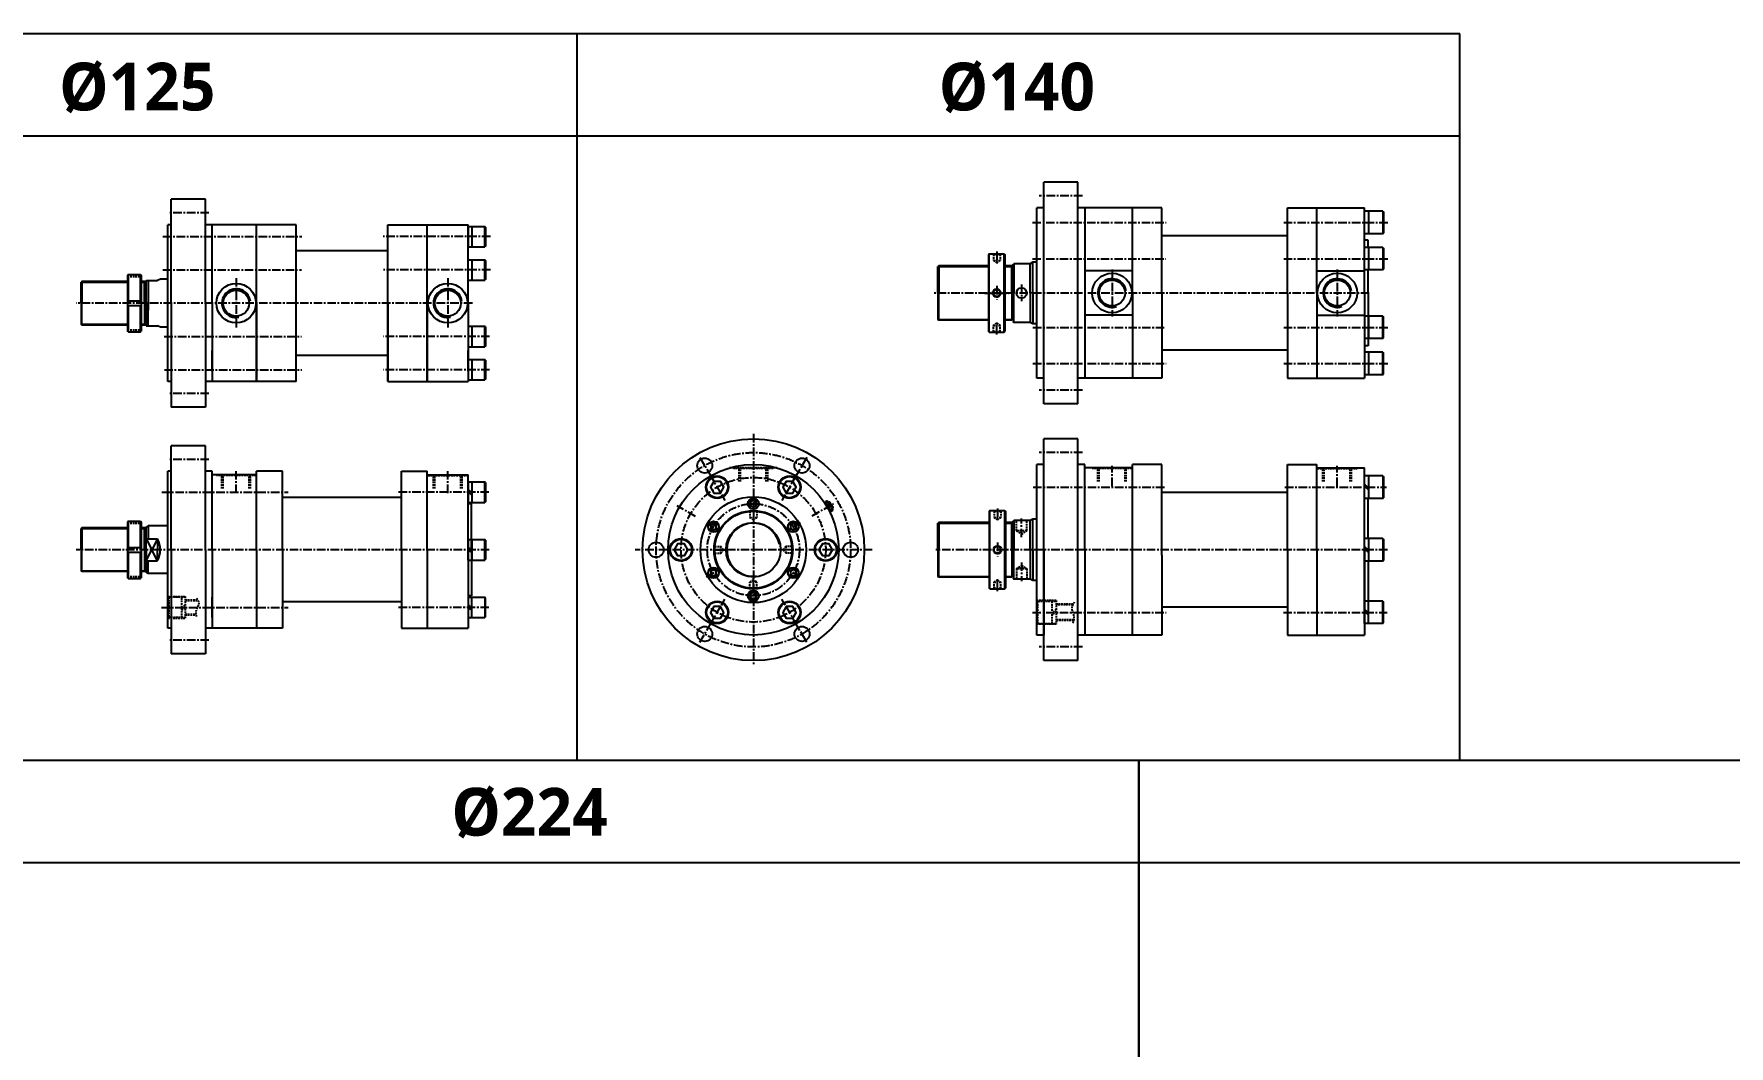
# Model space of a CAD drawing. Extents: x 0 to 8675, y 0 to 2968.
# Drawn here: x 4872 to 7355, y 1484 to 2968 of the extents above; entities that cross this region are included whole.
import ezdxf

# ---------------------------------------------------------------- set-up
doc = ezdxf.new("R2010")
doc.units = 0
doc.header["$LTSCALE"] = 5
doc.header["$MEASUREMENT"] = 0
doc.header["$PDMODE"] = 34
doc.linetypes.add('CENTERX2', pattern=[4, 2.5, -0.5, 0.5, -0.5])
doc.linetypes.add('HIDDENX2', pattern=[0.75, 0.5, -0.25])
doc.layers.get('0').update_dxf_attribs({"linetype": 'CONTINUOUS'})
doc.layers.get('Defpoints').update_dxf_attribs({"linetype": 'CONTINUOUS'})
for name, color, linetype in [('CEN', 1, 'CENTERX2'), ('HID', 2, 'HIDDENX2'), ('ML', 3, 'CONTINUOUS'), ('테두리', 7, 'CONTINUOUS')]:
    doc.layers.add(name, color=color, linetype=linetype)
doc.styles.add('문자', font='romans.shx')

msp = doc.modelspace()

# ---------------------------------------------------------------- linework, layer by layer
for p, q in [((6960.8, 2967.8), (0, 2967.8)), ((6960.8, 1902.7), (6960.8, 2967.8)), ((6960.8, 2817.8), (0, 2817.8)), ((8674.5, 1902.7), (0, 1902.7)), ((6490.6, 931.7), (6490.6, 1902.7)), ((6490.6, 1902.7), (6490.6, 0)), ((8674.5, 1752.7), (0, 1752.7))]:
    msp.add_line(p, q)
at = {"layer": 'CEN'}
for p, q in [((6407.9, 2730.4), (6344.7, 2730.4)), ((5128.4, 2705.5), (5068.8, 2705.5)), ((6334.8, 2691.2), (6530.6, 2691.2)), ((6702.9, 2691.2), (6855.2, 2691.2)), ((5061, 2670.5), (5264.4, 2670.5)), ((5540.7, 2670.5), (5383.5, 2670.5)), ((6282.5, 2648.6), (6282.5, 2629)), ((6334.8, 2638.2), (6530.3, 2638.2)), ((6702.9, 2638.2), (6856.2, 2638.2)), ((5060.8, 2621.7), (5263.7, 2621.7)), ((5168.2, 2609.9), (5168.2, 2536.1)), ((5540.8, 2621.7), (5384.2, 2621.7)), ((5478.2, 2609.9), (5478.2, 2536.1)), ((6451.4, 2622.6), (6451.4, 2553.6)), ((6781.4, 2622.6), (6781.4, 2553.6)), ((6828.2, 2587.9), (6190.8, 2587.9)), ((6264.3, 2587.9), (6299.6, 2587.9)), ((6264.3, 2587.9), (6299.6, 2587.9)), ((6282.5, 2598.4), (6282.5, 2578.1)), ((6318.9, 2600.2), (6318.9, 2575.8)), ((5514.3, 2573), (4933.8, 2573)), ((6282.5, 2527.1), (6282.5, 2546.7)), ((6335.4, 2537.5), (6530.3, 2537.5)), ((6702.9, 2537.5), (6856.9, 2537.5)), ((5062.9, 2524.2), (5263.7, 2524.2)), ((5539.5, 2524.2), (5384.2, 2524.2)), ((6335.4, 2484.5), (6530.6, 2484.5)), ((6702.9, 2484.5), (6857.2, 2484.5)), ((5063, 2475.5), (5264.4, 2475.5)), ((5539.5, 2475.5), (5384.2, 2475.5)), ((5128.4, 2440.5), (5068.8, 2440.5)), ((6407.9, 2445.4), (6344.7, 2445.4)), ((5925.9, 2381.3), (5925.9, 2042.2)), ((5128.4, 2344), (5068.8, 2344)), ((5847.7, 2347), (5861.7, 2322.8)), ((6004.2, 2347), (5990.2, 2322.8)), ((6407.9, 2354), (6344.7, 2354)), ((5168.2, 2294.7), (5168.2, 2326.5)), ((5478.2, 2294.7), (5478.2, 2326.5)), ((5861.7, 2322.7), (5884.2, 2283.8)), ((5990.2, 2322.7), (5967.7, 2283.8)), ((6451.4, 2304.9), (6451.4, 2334.4)), ((6781.4, 2304.9), (6781.4, 2334.4)), ((5059.1, 2295.9), (5244.5, 2295.9)), ((5538.6, 2295.9), (5403.5, 2295.9)), ((6335.7, 2303.3), (6528.4, 2303.3)), ((6704.6, 2303.3), (6853.4, 2303.3)), ((5841.1, 2260.5), (5814.5, 2275.8)), ((5925.9, 2270.7), (5925.9, 2252.7)), ((6012.1, 2261.2), (6043.2, 2279.2)), ((6283.5, 2272.2), (6283.5, 2252.7)), ((5857.3, 2251.1), (5877.7, 2239.3)), ((5994.6, 2251.1), (5974.2, 2239.3)), ((6318.9, 2229.9), (6318.9, 2257.3)), ((5539.1, 2211.5), (4933.8, 2211.5)), ((6099.9, 2211.5), (5752.6, 2211.5)), ((5866.7, 2211.5), (5884.8, 2211.5)), ((5985.2, 2211.5), (5967.1, 2211.5)), ((6854.8, 2211.5), (6193, 2211.5)), ((6283.5, 2222), (6283.5, 2201.7)), ((6318.9, 2193), (6318.9, 2165.6)), ((5857.3, 2171.8), (5877.7, 2183.6)), ((5925.9, 2152.2), (5925.9, 2170.3)), ((5994.6, 2171.8), (5974.2, 2183.6)), ((6283.5, 2150.7), (6283.5, 2170.3)), ((5861.7, 2100.2), (5884.2, 2139.1)), ((5990.2, 2100.2), (5967.7, 2139.1)), ((5059, 2127), (5244.5, 2127)), ((5538.5, 2127), (5403.5, 2127)), ((6334.8, 2119.7), (6530.7, 2119.7)), ((6702.5, 2119.7), (6854.6, 2119.7)), ((5847.7, 2075.9), (5861.7, 2100.2)), ((6004.2, 2075.9), (5990.2, 2100.2)), ((5128.4, 2079), (5068.8, 2079)), ((6407.9, 2069), (6344.7, 2069))]:
    msp.add_line(p, q, dxfattribs=at)
for radius in [142.5, 106, 67.5]:
    msp.add_circle((5925.9, 2211.5), radius, dxfattribs=at)
at = {"layer": 'Defpoints', "color": 0, "linetype": 'ByBlock'}
for p in [(6341.4, 2336.5), (5068.2, 2326.5), (6306.4, 2169.5), (5068.2, 2096.5), (6341.4, 2086.5)]:
    msp.add_point(p, dxfattribs=at)
at = {"layer": 'HID'}
for p, q in [((6277.5, 2644.4), (6276.5, 2645.4)), ((6277.5, 2644.4), (6287.5, 2644.4)), ((6277.5, 2644.4), (6277.5, 2635.4)), ((6277.5, 2635.4), (6282.5, 2632.2)), ((6277.5, 2635.4), (6287.5, 2635.4)), ((6282.5, 2632.2), (6287.5, 2635.4)), ((6287.5, 2644.4), (6288.5, 2645.4)), ((6287.5, 2644.4), (6287.5, 2635.4)), ((5009.1, 2612), (5029.1, 2612)), ((5009.1, 2534), (5029.1, 2534)), ((6277.5, 2540.4), (6282.5, 2543.5)), ((6277.5, 2531.4), (6277.5, 2540.4)), ((6277.5, 2540.4), (6287.5, 2540.4)), ((6282.5, 2543.5), (6287.5, 2540.4)), ((6287.5, 2531.4), (6287.5, 2540.4)), ((6277.5, 2531.4), (6276.5, 2530.4)), ((6277.5, 2531.4), (6287.5, 2531.4)), ((6287.5, 2531.4), (6288.5, 2530.4)), ((5139.2, 2320.5), (5139.2, 2321.5)), ((5197.2, 2320.5), (5139.2, 2320.5)), ((5147.3, 2301.5), (5147.3, 2320.5)), ((5149.2, 2301.5), (5149.2, 2320.5)), ((5187.2, 2301.5), (5187.2, 2320.5)), ((5189.2, 2301.5), (5189.2, 2320.5)), ((5197.2, 2320.5), (5197.2, 2321.5)), ((5449.2, 2320.5), (5449.2, 2321.5)), ((5449.2, 2320.5), (5507.2, 2320.5)), ((5457.3, 2301.5), (5457.3, 2320.5)), ((5459.2, 2301.5), (5459.2, 2320.5)), ((5497.2, 2301.5), (5497.2, 2320.5)), ((5499.2, 2301.5), (5499.2, 2320.5)), ((5507.2, 2320.5), (5507.2, 2321.5)), ((5507.2, 2320.5), (5507.2, 2321.5)), ((5960.9, 2331.5), (5890.9, 2331.5)), ((5896.9, 2330.5), (5896.9, 2331.5)), ((5954.9, 2330.5), (5896.9, 2330.5)), ((5905, 2311.5), (5905, 2330.5)), ((5906.9, 2311.5), (5906.9, 2330.5)), ((5944.9, 2311.5), (5944.9, 2330.5)), ((5946.9, 2311.5), (5946.9, 2330.5)), ((5954.9, 2330.5), (5954.9, 2331.5)), ((6422.4, 2330.5), (6422.4, 2331.5)), ((6480.4, 2330.5), (6422.4, 2330.5)), ((6430.4, 2311.5), (6430.4, 2330.5)), ((6432.4, 2311.5), (6432.4, 2330.5)), ((6470.4, 2311.5), (6470.4, 2330.5)), ((6472.3, 2311.5), (6472.3, 2330.5)), ((6480.4, 2330.5), (6480.4, 2331.5)), ((6752.4, 2330.5), (6752.4, 2331.5)), ((6752.4, 2330.5), (6810.4, 2330.5)), ((6760.4, 2311.5), (6760.4, 2330.5)), ((6762.4, 2311.5), (6762.4, 2330.5)), ((6800.4, 2311.5), (6800.4, 2330.5)), ((6802.3, 2311.5), (6802.3, 2330.5)), ((6810.4, 2330.5), (6810.4, 2331.5)), ((5920.9, 2268), (5920.2, 2268.7)), ((5920.9, 2268), (5920.9, 2259)), ((5920.9, 2268), (5930.9, 2268)), ((5930.9, 2268), (5931.6, 2268.7)), ((5930.9, 2268), (5930.9, 2259)), ((6033.7, 2282.9), (6030, 2280.8)), ((6033.8, 2282.9), (6030.2, 2280.8)), ((6033.7, 2282.9), (6030.2, 2280.9)), ((6037.9, 2277.6), (6030.2, 2280.8)), ((6034.5, 2282.7), (6033.5, 2275.1)), ((6037.9, 2277.6), (6033.5, 2275.1)), ((6035, 2282.5), (6033.7, 2282.9)), ((6039.2, 2275.3), (6034.8, 2272.8)), ((6041.9, 2269.9), (6034.8, 2272.8)), ((6035, 2282.5), (6042, 2270.4)), ((6037.3, 2281.5), (6036, 2280.8)), ((6038, 2281.4), (6036.3, 2280.4)), ((6042.3, 2272.9), (6037.3, 2281.5)), ((6038, 2281.4), (6037.3, 2281.5)), ((6042.5, 2273.6), (6038, 2281.4)), ((6038, 2281.4), (6042.5, 2273.6)), ((6041.7, 2269), (6038, 2266.9)), ((6039.2, 2275.3), (6038.1, 2267.1)), ((6041.7, 2269.2), (6038.1, 2267.1)), ((6042.5, 2273.6), (6040.8, 2272.6)), ((6042.3, 2272.9), (6041, 2272.1)), ((6042, 2270.4), (6041.7, 2269)), ((6042.5, 2273.6), (6042.3, 2272.9)), ((6278.5, 2268), (6277.5, 2269)), ((6278.5, 2268), (6278.5, 2259)), ((6278.5, 2268), (6288.5, 2268)), ((6288.5, 2268), (6289.5, 2269)), ((6288.5, 2268), (6288.5, 2259)), ((5009.1, 2250.5), (5029.1, 2250.5)), ((5920.9, 2259), (5930.9, 2259)), ((5920.9, 2259), (5925.9, 2255.8)), ((5925.9, 2255.8), (5930.9, 2259)), ((6278.5, 2259), (6288.5, 2259)), ((6278.5, 2259), (6283.5, 2255.8)), ((6283.5, 2255.8), (6288.5, 2259)), ((6311.4, 2239.5), (6311.4, 2254.5)), ((6326.4, 2239.5), (6311.4, 2239.5)), ((6311.4, 2239.5), (6318.9, 2234.3)), ((6318.9, 2234.3), (6326.4, 2239.5)), ((6326.4, 2239.5), (6326.4, 2254.5)), ((5869.4, 2216.5), (5868.7, 2217.2)), ((5869.4, 2216.5), (5878.4, 2216.5)), ((5869.4, 2206.5), (5869.4, 2216.5)), ((5881.6, 2211.5), (5878.4, 2216.5)), ((5878.4, 2206.5), (5878.4, 2216.5)), ((5878.4, 2206.5), (5881.6, 2211.5)), ((5973.4, 2216.5), (5970.3, 2211.5)), ((5970.3, 2211.5), (5973.4, 2206.5)), ((5982.4, 2216.5), (5973.4, 2216.5)), ((5973.4, 2216.5), (5973.4, 2206.5)), ((5982.4, 2216.5), (5983.1, 2217.2)), ((5982.4, 2216.5), (5982.4, 2206.5)), ((5869.4, 2206.5), (5868.7, 2205.8)), ((5869.4, 2206.5), (5878.4, 2206.5)), ((5982.4, 2206.5), (5973.4, 2206.5)), ((5982.4, 2206.5), (5983.1, 2205.8)), ((6311.4, 2183.5), (6318.9, 2188.6)), ((6318.9, 2188.6), (6326.4, 2183.5)), ((5009.1, 2172.5), (5029.1, 2172.5)), ((5925.9, 2167.1), (5920.9, 2164)), ((5920.9, 2155), (5920.9, 2164)), ((5930.9, 2164), (5920.9, 2164)), ((5930.9, 2164), (5925.9, 2167.1)), ((5930.9, 2155), (5930.9, 2164)), ((6278.5, 2164), (6283.5, 2167.1)), ((6278.5, 2155), (6278.5, 2164)), ((6278.5, 2164), (6288.5, 2164)), ((6283.5, 2167.1), (6288.5, 2164)), ((6288.5, 2155), (6288.5, 2164)), ((6326.4, 2183.5), (6311.4, 2183.5)), ((6311.4, 2183.5), (6311.4, 2168.5)), ((6326.4, 2183.5), (6326.4, 2168.5)), ((5068.2, 2143), (5093.8, 2143)), ((5068.7, 2141), (5069.7, 2142)), ((5068.7, 2113), (5068.7, 2141)), ((5093.8, 2142), (5069.7, 2142)), ((5069.7, 2142), (5069.7, 2112)), ((5088.7, 2112), (5088.7, 2142)), ((5093.8, 2111), (5093.8, 2143)), ((5093.8, 2138), (5111.8, 2138)), ((5093.8, 2137), (5112.4, 2137)), ((5920.9, 2155), (5920.2, 2154.3)), ((5930.9, 2155), (5920.9, 2155)), ((5930.9, 2155), (5931.6, 2154.3)), ((6278.5, 2155), (6277.5, 2154)), ((6278.5, 2155), (6288.5, 2155)), ((6288.5, 2155), (6289.5, 2154)), ((6369.5, 2137.2), (6341.4, 2137.2)), ((6342.9, 2136.2), (6341.9, 2135.2)), ((6342.9, 2103.2), (6342.9, 2136.2)), ((6342.9, 2136.2), (6369.5, 2136.2)), ((6363.9, 2103.2), (6363.9, 2136.2)), ((6369.5, 2137.2), (6369.5, 2102.2)), ((5068.2, 2111), (5093.8, 2111)), ((5068.7, 2113), (5069.7, 2112)), ((5093.8, 2112), (5069.7, 2112)), ((5088.7, 2126.5), (5093.8, 2131.1)), ((5088.7, 2123), (5093.8, 2127.6)), ((5093.8, 2117), (5109.2, 2117)), ((5093.8, 2116), (5109.3, 2116)), ((6341.9, 2104.2), (6341.9, 2135.2)), ((6369.5, 2124.3), (6363.9, 2118.9)), ((6369.5, 2121.1), (6363.9, 2115.7)), ((6394.3, 2131.7), (6369.5, 2131.7)), ((6393.8, 2130.7), (6369.5, 2130.7)), ((6369.5, 2102.2), (6341.4, 2102.2)), ((6342.9, 2103.2), (6341.9, 2104.2)), ((6342.9, 2103.2), (6369.5, 2103.2)), ((6395.3, 2108.7), (6369.5, 2108.7)), ((6395, 2107.7), (6369.5, 2107.7))]:
    msp.add_line(p, q, dxfattribs=at)
msp.add_spline([(5110.2, 2140.5), (5113.3, 2134), (5109.3, 2121.6), (5109.7, 2113.6)], degree=3, dxfattribs=at)
msp.add_open_spline([(6396.1, 2134.9), (6394.3, 2132), (6390.2, 2124.7), (6397.4, 2113.5), (6394.6, 2106), (6393.3, 2103.1)], degree=3, knots=[1.096526, 1.096526, 1.096526, 1.096526, 10.64695, 25.138765, 34.236691, 34.236691, 34.236691, 34.236691], dxfattribs=at)
at = {"layer": 'ML'}
for p, q in [((6351.4, 2425.4), (6351.4, 2750.4)), ((6401.4, 2750.4), (6351.4, 2750.4)), ((6401.4, 2425.4), (6401.4, 2750.4)), ((5073.2, 2573), (5073.2, 2725.5)), ((5123.2, 2725.5), (5073.2, 2725.5)), ((5123.2, 2573), (5123.2, 2725.5)), ((6341.4, 2462.9), (6341.4, 2712.9)), ((6351.4, 2712.9), (6341.4, 2712.9)), ((6524.4, 2712.9), (6401.4, 2712.9)), ((6411.4, 2712.9), (6411.4, 2462.9)), ((6481.4, 2587.9), (6481.4, 2712.9)), ((6481.4, 2587.9), (6481.4, 2710.8)), ((6524.4, 2587.9), (6524.4, 2712.9)), ((6524.4, 2587.9), (6524.4, 2712.9)), ((6708.4, 2587.9), (6708.4, 2712.9)), ((6708.4, 2712.9), (6821.4, 2712.9)), ((6708.4, 2587.9), (6708.4, 2712.9)), ((6708.4, 2587.9), (6708.4, 2712.9)), ((6751.4, 2587.9), (6751.4, 2712.9)), ((6751.4, 2587.9), (6751.4, 2712.9)), ((6751.4, 2587.9), (6751.4, 2710.8)), ((6751.4, 2587.9), (6751.4, 2710.8)), ((6751.4, 2587.9), (6751.4, 2710.8)), ((6821.4, 2654.7), (6821.4, 2712.9)), ((6821.4, 2654.7), (6821.4, 2712.9)), ((6821.4, 2587.9), (6821.4, 2707.9)), ((6848, 2707.7), (6821.4, 2707.7)), ((6827, 2707.7), (6827, 2674.7)), ((6848, 2707.7), (6848, 2674.7)), ((6848, 2707.7), (6849, 2706.7)), ((5068.2, 2458), (5068.2, 2688)), ((5073.2, 2688), (5068.2, 2688)), ((5133.2, 2688), (5123.2, 2688)), ((5133.2, 2573), (5133.2, 2688)), ((5256.2, 2688), (5133.2, 2688)), ((5133.2, 2573), (5133.2, 2688)), ((5198.2, 2573), (5198.2, 2688)), ((5198.2, 2458), (5198.2, 2688)), ((5256.2, 2458), (5256.2, 2688)), ((5390.2, 2573), (5390.2, 2688)), ((5390.2, 2688), (5508.2, 2688)), ((5390.2, 2458), (5390.2, 2688)), ((5448.2, 2573), (5448.2, 2688)), ((5448.2, 2573), (5448.2, 2688)), ((5448.2, 2458), (5448.2, 2688)), ((5508.2, 2573), (5508.2, 2688)), ((5508.2, 2573), (5508.2, 2688)), ((5508.2, 2685.5), (5508.2, 2655.5)), ((5508.2, 2685.5), (5532.3, 2685.5)), ((5513.3, 2685.5), (5513.3, 2655.5)), ((5532.3, 2655.5), (5532.3, 2685.5)), ((5533.3, 2684.5), (5532.3, 2685.5)), ((5533.3, 2684.5), (5533.3, 2656.5)), ((6849, 2706.7), (6849, 2675.7)), ((6708.4, 2671.9), (6524.4, 2671.9)), ((6848, 2674.7), (6821.4, 2674.7)), ((6826.4, 2665.4), (6821.4, 2665.4)), ((6826.4, 2654.7), (6826.4, 2665.4)), ((6826.4, 2654.7), (6826.4, 2663.2)), ((6848, 2674.7), (6849, 2675.7)), ((5390.2, 2649.5), (5256.2, 2649.5)), ((5508.2, 2655.5), (5532.3, 2655.5)), ((5508.2, 2636.7), (5532.3, 2636.7)), ((5513.3, 2636.7), (5513.3, 2606.7)), ((5533.3, 2656.5), (5532.3, 2655.5)), ((5532.3, 2636.7), (5532.3, 2606.7)), ((5532.3, 2606.7), (5532.3, 2636.7)), ((5533.3, 2635.7), (5532.3, 2636.7)), ((5533.3, 2635.7), (5532.3, 2636.7)), ((5533.3, 2607.7), (5533.3, 2635.7)), ((5533.3, 2635.7), (5533.3, 2607.7)), ((6271.5, 2645.4), (6270.5, 2644.4)), ((6270.5, 2644.4), (6270.5, 2531.4)), ((6271.5, 2645.4), (6293.5, 2645.4)), ((6271.5, 2530.4), (6271.5, 2645.4)), ((6293.5, 2530.4), (6293.5, 2645.4)), ((6293.5, 2645.4), (6294.5, 2644.4)), ((6294.5, 2644.4), (6294.5, 2531.4)), ((6335.4, 2632.9), (6331.4, 2630.9)), ((6335.4, 2587.9), (6335.4, 2632.9)), ((6341.4, 2632.9), (6335.4, 2632.9)), ((6848, 2654.7), (6821.4, 2654.7)), ((6827, 2654.7), (6827, 2621.7)), ((6848, 2654.7), (6848, 2621.7)), ((6848, 2654.7), (6849, 2653.7)), ((6849, 2653.7), (6849, 2622.7)), ((5010.1, 2615), (5009.1, 2614)), ((5009.1, 2614), (5009.1, 2532)), ((5010.1, 2615), (5010.1, 2576.5)), ((5010.1, 2615), (5028.1, 2615)), ((5028.1, 2576.5), (5028.1, 2615)), ((5028.1, 2615), (5029.1, 2614)), ((5029.1, 2614), (5029.1, 2532)), ((5057.2, 2608), (5052.9, 2606)), ((5068.2, 2608), (5057.2, 2608)), ((5533.3, 2607.7), (5532.3, 2606.7)), ((5533.3, 2607.7), (5532.3, 2606.7)), ((6197.4, 2627.9), (6196.4, 2626.9)), ((6196.4, 2587.9), (6196.4, 2626.9)), ((6197.4, 2627.9), (6197.4, 2587.9)), ((6270.5, 2627.9), (6197.4, 2627.9)), ((6304.4, 2627.9), (6294.5, 2627.9)), ((6294.5, 2627.9), (6294.5, 2547.9)), ((6304.4, 2587.9), (6304.4, 2627.9)), ((6306.4, 2626.6), (6304.4, 2626.6)), ((6306.4, 2629.9), (6307.4, 2630.9)), ((6306.4, 2587.9), (6306.4, 2629.9)), ((6307.4, 2630.9), (6307.4, 2587.9)), ((6331.4, 2630.9), (6307.4, 2630.9)), ((6331.4, 2587.9), (6331.4, 2630.9)), ((6481.4, 2620.2), (6411.4, 2620.2)), ((6751.4, 2620.2), (6821.4, 2620.2)), ((6848, 2621.7), (6821.4, 2621.7)), ((6821.4, 2587.9), (6821.4, 2621.7)), ((6826.4, 2604.4), (6826.4, 2621.7)), ((6826.4, 2587.9), (6826.4, 2621.7)), ((6848, 2621.7), (6849, 2622.7)), ((4942.2, 2605), (4941.2, 2604)), ((4941.2, 2573), (4941.2, 2604)), ((5009.1, 2605), (4942.2, 2605)), ((4942.2, 2605), (4942.2, 2573)), ((5036.2, 2605), (5029.1, 2605)), ((5033.7, 2573), (5033.7, 2605)), ((5036.2, 2573), (5036.2, 2606)), ((5036.2, 2606), (5052.9, 2606)), ((5039.2, 2606), (5039.2, 2562.7)), ((5508.2, 2606.7), (5532.3, 2606.7)), ((6196.4, 2587.9), (6196.4, 2548.9)), ((6197.4, 2547.9), (6197.4, 2587.9)), ((6304.4, 2587.9), (6304.4, 2547.9)), ((6306.4, 2587.9), (6306.4, 2545.9)), ((6307.4, 2544.9), (6307.4, 2587.9)), ((6331.4, 2587.9), (6331.4, 2544.9)), ((6335.4, 2587.9), (6335.4, 2542.9)), ((6481.4, 2587.9), (6481.4, 2462.9)), ((6481.4, 2587.9), (6481.4, 2462.9)), ((6524.4, 2587.9), (6524.4, 2462.9)), ((6524.4, 2587.9), (6524.4, 2462.9)), ((6524.4, 2587.9), (6524.4, 2462.9)), ((6708.4, 2587.9), (6708.4, 2462.9)), ((6708.4, 2587.9), (6708.4, 2462.9)), ((6708.4, 2587.9), (6708.4, 2462.9)), ((6708.4, 2587.9), (6708.4, 2462.9)), ((6751.4, 2587.9), (6751.4, 2464.9)), ((6751.4, 2587.9), (6751.4, 2462.9)), ((6751.4, 2587.9), (6751.4, 2464.9)), ((6751.4, 2587.9), (6751.4, 2462.9)), ((6751.4, 2587.9), (6751.4, 2462.9)), ((6821.4, 2587.9), (6821.4, 2462.9)), ((6821.4, 2587.9), (6821.4, 2462.9)), ((6826.4, 2587.9), (6826.4, 2554)), ((4941.2, 2573), (4941.2, 2542)), ((4942.2, 2541), (4942.2, 2573)), ((5009.1, 2576.5), (5029.1, 2576.5)), ((5009.1, 2569.5), (5029.1, 2569.5)), ((5010.1, 2569.5), (5010.1, 2531)), ((5028.1, 2531), (5028.1, 2569.5)), ((5033.7, 2573), (5033.7, 2541)), ((5036.2, 2573), (5036.2, 2540)), ((5039.2, 2540), (5039.2, 2562.7)), ((5073.2, 2573), (5073.2, 2420.5)), ((5123.2, 2573), (5123.2, 2420.5)), ((5133.2, 2573), (5133.2, 2458)), ((5133.2, 2573), (5133.2, 2458)), ((5133.2, 2573), (5133.2, 2458)), ((5133.2, 2573), (5133.2, 2458)), ((5198.2, 2573), (5198.2, 2458)), ((5390.2, 2573), (5390.2, 2458)), ((5448.2, 2573), (5448.2, 2458)), ((5448.2, 2573), (5448.2, 2458)), ((5508.2, 2573), (5508.2, 2458)), ((5508.2, 2573), (5508.2, 2458)), ((5508.2, 2573), (5508.2, 2458)), ((6826.4, 2571.4), (6826.4, 2554)), ((4942.2, 2541), (4941.2, 2542)), ((5009.1, 2541), (4942.2, 2541)), ((5036.2, 2541), (5029.1, 2541)), ((5036.2, 2540), (5052.9, 2540)), ((5057.2, 2538), (5052.9, 2540)), ((5068.2, 2538), (5057.2, 2538)), ((5508.2, 2539.2), (5532.3, 2539.2)), ((5513.3, 2539.2), (5513.3, 2509.2)), ((5532.3, 2509.2), (5532.3, 2539.2)), ((5533.3, 2538.2), (5532.3, 2539.2)), ((5533.3, 2538.2), (5533.3, 2510.2)), ((6197.4, 2547.9), (6196.4, 2548.9)), ((6270.5, 2547.9), (6197.4, 2547.9)), ((6304.4, 2547.9), (6294.5, 2547.9)), ((6306.4, 2549.1), (6304.4, 2549.1)), ((6306.4, 2545.9), (6307.4, 2544.9)), ((6331.4, 2544.9), (6307.4, 2544.9)), ((6335.4, 2542.9), (6331.4, 2544.9)), ((6341.4, 2542.9), (6335.4, 2542.9)), ((6341.4, 2542.9), (6335.4, 2542.9)), ((6481.4, 2555.5), (6411.4, 2555.5)), ((6751.4, 2555.5), (6821.4, 2555.5)), ((6848, 2554), (6821.4, 2554)), ((6848, 2554), (6821.4, 2554)), ((6827, 2521), (6827, 2554)), ((6827, 2554), (6827, 2521)), ((6848, 2521), (6848, 2554)), ((6848, 2521), (6848, 2554)), ((6848, 2554), (6849, 2553)), ((6849, 2522), (6849, 2553)), ((6849, 2522), (6849, 2553)), ((5010.1, 2531), (5009.1, 2532)), ((5010.1, 2531), (5028.1, 2531)), ((5028.1, 2531), (5029.1, 2532)), ((5508.2, 2509.2), (5532.3, 2509.2)), ((5533.3, 2510.2), (5532.3, 2509.2)), ((6271.5, 2530.4), (6270.5, 2531.4)), ((6271.5, 2530.4), (6293.5, 2530.4)), ((6293.5, 2530.4), (6294.5, 2531.4)), ((6848, 2521), (6821.4, 2521)), ((6848, 2521), (6821.4, 2521)), ((6826.4, 2510.4), (6821.4, 2510.4)), ((6826.4, 2521), (6826.4, 2510.4)), ((6826.4, 2521), (6826.4, 2512.6)), ((6848, 2521), (6849, 2522)), ((5133.2, 2473.5), (5133.2, 2503.5)), ((5390.2, 2496.5), (5256.2, 2496.5)), ((5508.2, 2473.5), (5508.2, 2503.5)), ((5508.2, 2490.5), (5532.3, 2490.5)), ((5508.2, 2490.5), (5508.2, 2460.5)), ((5513.3, 2490.5), (5513.3, 2460.5)), ((5532.3, 2460.5), (5532.3, 2490.5)), ((5533.3, 2489.5), (5532.3, 2490.5)), ((5533.3, 2489.5), (5533.3, 2461.5)), ((6708.4, 2503.9), (6524.4, 2503.9)), ((6848, 2501), (6821.4, 2501)), ((6827, 2501), (6827, 2468)), ((6848, 2468), (6848, 2501)), ((6848, 2501), (6849, 2500)), ((6849, 2469), (6849, 2500)), ((5508.2, 2460.5), (5532.3, 2460.5)), ((5533.3, 2461.5), (5532.3, 2460.5)), ((6351.4, 2462.9), (6341.4, 2462.9)), ((6524.4, 2462.9), (6401.4, 2462.9)), ((6524.4, 2462.9), (6455, 2462.9)), ((6708.4, 2462.9), (6821.4, 2462.9)), ((6848, 2468), (6821.4, 2468)), ((6848, 2468), (6849, 2469)), ((5073.2, 2458), (5068.2, 2458)), ((5133.2, 2458), (5123.2, 2458)), ((5256.2, 2458), (5133.2, 2458)), ((5390.2, 2458), (5508.2, 2458)), ((5123.2, 2420.5), (5073.2, 2420.5)), ((6401.4, 2425.4), (6351.4, 2425.4)), ((5073.2, 2211.5), (5073.2, 2364)), ((5123.2, 2364), (5073.2, 2364)), ((5123.2, 2211.5), (5123.2, 2364)), ((6351.4, 2049), (6351.4, 2374)), ((6401.4, 2374), (6351.4, 2374)), ((6401.4, 2049), (6401.4, 2374)), ((6341.4, 2086.5), (6341.4, 2336.5)), ((6351.4, 2336.5), (6341.4, 2336.5)), ((6411.4, 2336.5), (6401.4, 2336.5)), ((6411.4, 2211.5), (6411.4, 2336.5)), ((6481.4, 2211.5), (6481.4, 2336.5)), ((6524.4, 2336.5), (6481.4, 2336.5)), ((6524.4, 2203.6), (6524.4, 2336.5)), ((6524.4, 2203.6), (6524.4, 2336.5)), ((6708.4, 2336.5), (6751.4, 2336.5)), ((6708.4, 2211.5), (6708.4, 2336.5)), ((6708.4, 2211.5), (6708.4, 2336.5)), ((6751.4, 2211.5), (6751.4, 2336.5)), ((5068.2, 2096.5), (5068.2, 2326.5)), ((5073.2, 2326.5), (5068.2, 2326.5)), ((5133.2, 2326.5), (5123.2, 2326.5)), ((5133.2, 2211.5), (5133.2, 2326.5)), ((5133.2, 2211.5), (5133.2, 2326.5)), ((5133.2, 2211.5), (5133.2, 2321.5)), ((5198.2, 2321.5), (5133.2, 2321.5)), ((5198.2, 2211.5), (5198.2, 2326.5)), ((5236.2, 2326.5), (5198.2, 2326.5)), ((5236.2, 2211.5), (5236.2, 2326.5)), ((5410.2, 2211.5), (5410.2, 2326.5)), ((5410.2, 2326.5), (5448.2, 2326.5)), ((5448.2, 2211.5), (5448.2, 2326.5)), ((5448.2, 2211.5), (5448.2, 2326.5)), ((5448.2, 2321.5), (5508.2, 2321.5)), ((5508.2, 2211.5), (5508.2, 2321.5)), ((5508.2, 2310.9), (5532.3, 2310.9)), ((5508.2, 2310.9), (5508.2, 2280.9)), ((5513.3, 2310.9), (5513.3, 2280.9)), ((5532.3, 2280.9), (5532.3, 2310.9)), ((5533.3, 2309.9), (5532.3, 2310.9)), ((5533.3, 2309.9), (5533.3, 2281.9)), ((6411.4, 2211.5), (6411.4, 2331.5)), ((6481.4, 2331.5), (6411.4, 2331.5)), ((6411.4, 2211.5), (6411.4, 2331.5)), ((6481.4, 2086.5), (6481.4, 2334.4)), ((6524.4, 2211.5), (6524.4, 2334.4)), ((6751.4, 2211.5), (6751.4, 2334.4)), ((6751.4, 2211.5), (6751.4, 2334.4)), ((6751.4, 2331.5), (6821.4, 2331.5)), ((6821.4, 2211.5), (6821.4, 2331.5)), ((6821.4, 2211.5), (6821.4, 2331.5)), ((6848, 2319.8), (6821.4, 2319.8)), ((6821.4, 2103.2), (6821.4, 2319.8)), ((6827, 2319.8), (6827, 2286.8)), ((6848, 2319.8), (6848, 2286.8)), ((6848, 2319.8), (6849, 2318.8)), ((6849, 2318.8), (6849, 2287.8)), ((5410.2, 2288), (5236.2, 2288)), ((5513.3, 2295.3), (5508.2, 2300)), ((5513.3, 2291.9), (5508.2, 2296.5)), ((6708.4, 2295.5), (6524.4, 2295.5)), ((6821.4, 2307.9), (6827, 2302.5)), ((6821.4, 2304.7), (6827, 2299.3)), ((6848, 2286.8), (6821.4, 2286.8)), ((6826.4, 2228), (6826.4, 2286.8)), ((6826.4, 2278.3), (6826.4, 2286.8)), ((6848, 2286.8), (6849, 2287.8)), ((5508.2, 2280.9), (5532.3, 2280.9)), ((5513.2, 2279), (5508.2, 2279)), ((5513.2, 2211.5), (5513.2, 2279)), ((5533.3, 2281.9), (5532.3, 2280.9)), ((6272.5, 2269), (6271.5, 2268)), ((6271.5, 2268), (6271.5, 2155)), ((6272.5, 2154), (6272.5, 2269)), ((6272.5, 2269), (6294.5, 2269)), ((6294.5, 2154), (6294.5, 2269)), ((6294.5, 2269), (6295.5, 2268)), ((6295.5, 2268), (6295.5, 2155)), ((4942.2, 2243.5), (4941.2, 2242.5)), ((4941.2, 2211.5), (4941.2, 2242.5)), ((4942.2, 2243.5), (4942.2, 2211.5)), ((5009.1, 2243.5), (4942.2, 2243.5)), ((5010.1, 2253.5), (5009.1, 2252.5)), ((5009.1, 2252.5), (5009.1, 2170.5)), ((5010.1, 2253.5), (5028.1, 2253.5)), ((5010.1, 2253.5), (5010.1, 2215)), ((5028.1, 2253.5), (5029.1, 2252.5)), ((5028.1, 2215), (5028.1, 2253.5)), ((5029.1, 2252.5), (5029.1, 2170.5)), ((5036.2, 2243.5), (5029.1, 2243.5)), ((5033.7, 2211.5), (5033.7, 2243.5)), ((5039.2, 2246.5), (5036.2, 2244.5)), ((5036.2, 2211.5), (5036.2, 2244.5)), ((5068.2, 2246.5), (5039.2, 2246.5)), ((5039.2, 2246.5), (5039.2, 2227.4)), ((6197.4, 2251.5), (6196.4, 2250.5)), ((6196.4, 2211.5), (6196.4, 2250.5)), ((6197.4, 2251.5), (6197.4, 2211.5)), ((6271.5, 2251.5), (6197.4, 2251.5)), ((6304.4, 2251.5), (6295.5, 2251.5)), ((6295.5, 2251.5), (6295.5, 2171.5)), ((6304.4, 2211.5), (6304.4, 2251.5)), ((6306.4, 2250.2), (6304.4, 2250.2)), ((6306.4, 2253.5), (6307.4, 2254.5)), ((6306.4, 2211.5), (6306.4, 2253.5)), ((6331.4, 2254.5), (6307.4, 2254.5)), ((6307.4, 2254.5), (6307.4, 2211.5)), ((6335.4, 2256.5), (6331.4, 2254.5)), ((6331.4, 2211.5), (6331.4, 2254.5)), ((6341.4, 2256.5), (6335.4, 2256.5)), ((6335.4, 2211.5), (6335.4, 2256.5)), ((6411.4, 2211.5), (6411.4, 2245.3)), ((6821.4, 2211.5), (6821.4, 2245.3)), ((6826.4, 2228), (6826.4, 2245.3)), ((4941.2, 2211.5), (4941.2, 2180.5)), ((4942.2, 2179.5), (4942.2, 2211.5)), ((5009.1, 2215), (5029.1, 2215)), ((5033.7, 2211.5), (5033.7, 2179.5)), ((5036.2, 2227.4), (5052.9, 2227.4)), ((5036.2, 2211.5), (5036.2, 2178.5)), ((5052.9, 2227.4), (5052.9, 2211.5)), ((5052.9, 2195.5), (5052.9, 2211.5)), ((5073.2, 2211.5), (5073.2, 2059)), ((5123.2, 2211.5), (5123.2, 2059)), ((5133.2, 2211.5), (5133.2, 2096.5)), ((5133.2, 2211.5), (5133.2, 2096.5)), ((5133.2, 2211.5), (5133.2, 2096.5)), ((5133.2, 2211.5), (5133.2, 2096.5)), ((5133.2, 2211.5), (5133.2, 2096.5)), ((5198.2, 2211.5), (5198.2, 2096.5)), ((5236.2, 2211.5), (5236.2, 2096.5)), ((5410.2, 2211.5), (5410.2, 2096.5)), ((5410.2, 2211.5), (5410.2, 2096.5)), ((5448.2, 2211.5), (5448.2, 2096.5)), ((5448.2, 2211.5), (5448.2, 2096.5)), ((5508.2, 2226.5), (5532.3, 2226.5)), ((5508.2, 2226.5), (5532.3, 2226.5)), ((5508.2, 2196.5), (5508.2, 2226.5)), ((5508.2, 2226.5), (5508.2, 2196.5)), ((5513.3, 2210.9), (5508.2, 2215.5)), ((5513.3, 2207.4), (5508.2, 2212)), ((5508.2, 2211.5), (5508.2, 2096.5)), ((5513.2, 2211.5), (5513.2, 2144)), ((5513.3, 2196.5), (5513.3, 2226.5)), ((5513.3, 2226.5), (5513.3, 2196.5)), ((5532.3, 2226.5), (5532.3, 2196.5)), ((5532.3, 2196.5), (5532.3, 2226.5)), ((5533.3, 2225.5), (5532.3, 2226.5)), ((5533.3, 2225.5), (5532.3, 2226.5)), ((5533.3, 2197.5), (5533.3, 2225.5)), ((5533.3, 2225.5), (5533.3, 2197.5)), ((6196.4, 2211.5), (6196.4, 2172.5)), ((6197.4, 2171.5), (6197.4, 2211.5)), ((6304.4, 2211.5), (6304.4, 2171.5)), ((6306.4, 2211.5), (6306.4, 2169.5)), ((6307.4, 2168.5), (6307.4, 2211.5)), ((6331.4, 2211.5), (6331.4, 2168.5)), ((6335.4, 2211.5), (6335.4, 2166.5)), ((6351.4, 2211.5), (6351.4, 2086.5)), ((6411.4, 2211.5), (6411.4, 2086.5)), ((6411.4, 2211.5), (6411.4, 2086.5)), ((6411.4, 2211.5), (6411.4, 2086.5)), ((6411.4, 2211.5), (6411.4, 2086.5)), ((6708.4, 2211.5), (6708.4, 2086.5)), ((6751.4, 2211.5), (6751.4, 2088.5)), ((6751.4, 2211.5), (6751.4, 2086.5)), ((6751.4, 2211.5), (6751.4, 2088.5)), ((6848, 2228), (6821.4, 2228)), ((6821.4, 2216.1), (6827, 2210.7)), ((6821.4, 2212.9), (6827, 2207.5)), ((6821.4, 2211.5), (6821.4, 2086.5)), ((6821.4, 2211.5), (6821.4, 2086.5)), ((6827, 2228), (6827, 2195)), ((6848, 2228), (6848, 2195)), ((6848, 2228), (6849, 2227)), ((6849, 2227), (6849, 2196)), ((5009.1, 2208), (5029.1, 2208)), ((5010.1, 2208), (5010.1, 2169.5)), ((5028.1, 2169.5), (5028.1, 2208)), ((5036.2, 2195.5), (5052.9, 2195.5)), ((5039.2, 2176.5), (5039.2, 2195.5)), ((5508.2, 2196.5), (5532.3, 2196.5)), ((5508.2, 2196.5), (5532.3, 2196.5)), ((5533.3, 2197.5), (5532.3, 2196.5)), ((5533.3, 2197.5), (5532.3, 2196.5)), ((6524.4, 2203.6), (6524.4, 2086.5)), ((6524.4, 2203.6), (6524.4, 2086.5)), ((6848, 2195), (6821.4, 2195)), ((6826.4, 2195), (6826.4, 2136.2)), ((6826.4, 2195), (6826.4, 2177.6)), ((6848, 2195), (6849, 2196)), ((4942.2, 2179.5), (4941.2, 2180.5)), ((5009.1, 2179.5), (4942.2, 2179.5)), ((5010.1, 2169.5), (5009.1, 2170.5)), ((5010.1, 2169.5), (5028.1, 2169.5)), ((5028.1, 2169.5), (5029.1, 2170.5)), ((5036.2, 2179.5), (5029.1, 2179.5)), ((5039.2, 2176.5), (5036.2, 2178.5)), ((5068.2, 2176.5), (5039.2, 2176.5)), ((6197.4, 2171.5), (6196.4, 2172.5)), ((6271.5, 2171.5), (6197.4, 2171.5)), ((6304.4, 2171.5), (6295.5, 2171.5)), ((6306.4, 2172.7), (6304.4, 2172.7)), ((6306.4, 2169.5), (6307.4, 2168.5)), ((6331.4, 2168.5), (6307.4, 2168.5)), ((6335.4, 2166.5), (6331.4, 2168.5)), ((6341.4, 2166.5), (6335.4, 2166.5)), ((5068.2, 2143), (5068.2, 2111)), ((5133.2, 2112), (5133.2, 2142)), ((5513.2, 2144), (5508.2, 2144)), ((5508.2, 2142), (5532.3, 2142)), ((5513.3, 2112), (5513.3, 2142)), ((5532.3, 2142), (5532.3, 2112)), ((5533.3, 2141), (5532.3, 2142)), ((5533.3, 2113), (5533.3, 2141)), ((6272.5, 2154), (6271.5, 2155)), ((6272.5, 2154), (6294.5, 2154)), ((6294.5, 2154), (6295.5, 2155)), ((6848, 2136.2), (6821.4, 2136.2)), ((6826.4, 2144.6), (6826.4, 2136.2)), ((6827, 2103.2), (6827, 2136.2)), ((6848, 2103.2), (6848, 2136.2)), ((6848, 2136.2), (6849, 2135.2)), ((5410.2, 2135), (5236.2, 2135)), ((5513.3, 2126.5), (5508.2, 2131.1)), ((5513.3, 2123), (5508.2, 2127.6)), ((5508.2, 2112), (5532.3, 2112)), ((5533.3, 2113), (5532.3, 2112)), ((6708.4, 2127.5), (6524.4, 2127.5)), ((6821.4, 2124.3), (6827, 2118.9)), ((6821.4, 2121.1), (6827, 2115.7)), ((6849, 2104.2), (6849, 2135.2)), ((5073.2, 2096.5), (5068.2, 2096.5)), ((5133.2, 2096.5), (5123.2, 2096.5)), ((5236.2, 2096.5), (5133.2, 2096.5)), ((5410.2, 2096.5), (5508.2, 2096.5)), ((6351.4, 2086.5), (6341.4, 2086.5)), ((6411.4, 2086.5), (6401.4, 2086.5)), ((6524.4, 2086.5), (6411.4, 2086.5)), ((6708.4, 2086.5), (6821.4, 2086.5)), ((6848, 2103.2), (6821.4, 2103.2)), ((6848, 2103.2), (6849, 2104.2)), ((5123.2, 2059), (5073.2, 2059)), ((6401.4, 2049), (6351.4, 2049))]:
    msp.add_line(p, q, dxfattribs=at)
for points in [[(5868, 2311.8), (5863, 2303.3), (5868, 2294.7), (5877.9, 2294.7), (5882.8, 2303.3), (5877.9, 2311.8)], [(5983.9, 2311.8), (5974, 2311.8), (5969, 2303.3), (5974, 2294.7), (5983.9, 2294.7), (5988.8, 2303.3)], [(5925.9, 2283.7), (5921.9, 2281.3), (5921.9, 2276.6), (5925.9, 2274.3), (5930, 2276.6), (5930, 2281.3)], [(5863.4, 2247.6), (5863.4, 2242.9), (5867.5, 2240.5), (5871.6, 2242.9), (5871.6, 2247.6), (5867.5, 2249.9)], [(5988.5, 2247.6), (5984.4, 2249.9), (5980.3, 2247.6), (5980.3, 2242.9), (5984.4, 2240.5), (5988.5, 2242.9)], [(5810, 2211.5), (5815, 2202.9), (5824.9, 2202.9), (5829.8, 2211.5), (5824.9, 2220), (5815, 2220)], [(6041.8, 2211.5), (6036.9, 2220), (6027, 2220), (6022, 2211.5), (6027, 2202.9), (6036.9, 2202.9)], [(5863.4, 2175.4), (5867.5, 2173), (5871.6, 2175.4), (5871.6, 2180.1), (5867.5, 2182.4), (5863.4, 2180.1)], [(5988.5, 2175.4), (5988.5, 2180.1), (5984.4, 2182.4), (5980.3, 2180.1), (5980.3, 2175.4), (5984.4, 2173)], [(5925.9, 2139.3), (5930, 2141.6), (5930, 2146.3), (5925.9, 2148.7), (5921.9, 2146.3), (5921.9, 2141.6)], [(5868, 2111.1), (5877.9, 2111.1), (5882.8, 2119.7), (5877.9, 2128.2), (5868, 2128.2), (5863, 2119.7)], [(5983.9, 2111.1), (5988.8, 2119.7), (5983.9, 2128.2), (5974, 2128.2), (5969, 2119.7), (5974, 2111.1)]]:
    msp.add_lwpolyline(points, close=True, dxfattribs=at)
for centre, radius in [((6451.4, 2587.9), 29), ((6781.4, 2587.9), 29), ((5168.2, 2573), 29), ((5168.2, 2573), 19), ((5478.2, 2573), 29), ((5478.2, 2573), 19), ((6282.5, 2587.9), 6), ((6282.5, 2587.9), 5), ((6282.5, 2587.9), 5), ((6318.9, 2587.9), 7.5), ((6451.4, 2587.9), 19), ((6781.4, 2587.9), 19), ((5925.9, 2211.5), 162.5), ((5925.9, 2211.5), 125), ((5854.7, 2334.9), 11), ((5997.2, 2334.9), 11), ((5872.9, 2303.3), 16.5), ((5872.9, 2303.3), 15.5), ((5978.9, 2303.3), 16.5), ((5978.9, 2303.3), 15.5), ((5925.9, 2211.5), 77.5), ((5925.9, 2279), 8), ((5925.9, 2279), 7.4), ((5925.9, 2211.5), 57.5), ((5925.9, 2211.5), 56.5), ((5867.5, 2245.2), 8), ((5867.5, 2245.2), 7.4), ((5925.9, 2211.5), 40), ((5984.4, 2245.2), 8), ((5984.4, 2245.2), 7.4), ((5783.4, 2211.5), 11), ((5819.9, 2211.5), 16.5), ((5819.9, 2211.5), 15.5), ((6031.9, 2211.5), 16.5), ((6031.9, 2211.5), 15.5), ((6068.4, 2211.5), 11), ((6283.5, 2211.5), 6), ((6283.5, 2211.5), 5), ((6283.5, 2211.5), 5), ((5867.5, 2177.7), 8), ((5984.4, 2177.7), 8), ((5867.5, 2177.7), 7.4), ((5984.4, 2177.7), 7.4), ((5872.9, 2119.7), 16.5), ((5925.9, 2144), 8), ((5925.9, 2144), 7.4), ((5978.9, 2119.7), 16.5), ((5872.9, 2119.7), 15.5), ((5978.9, 2119.7), 15.5), ((5854.7, 2088.1), 11), ((5997.2, 2088.1), 11)]:
    msp.add_circle(centre, radius, dxfattribs=at)
for start, end in [(0, 29.7744), (330.2256, 0)]:
    msp.add_arc((5025, 2211.5), 32.1, start, end, dxfattribs=at)
at = {"layer": '테두리'}
for p, q in [((5667.6, 1902.7), (5667.6, 2967.8)), ((6196.4, 2626.9), (6270.5, 2626.9)), ((6294.5, 2626.9), (6304.4, 2626.9)), ((4941.2, 2604), (5009.1, 2604)), ((5029.1, 2604), (5033.7, 2604)), ((5033.7, 2604), (5035.5, 2605)), ((4941.2, 2542), (5009.1, 2542)), ((5029.1, 2542), (5033.7, 2542)), ((5033.7, 2542), (5035.5, 2541)), ((5033.7, 2542), (5035.5, 2541)), ((6196.4, 2548.9), (6270.5, 2548.9)), ((6294.5, 2548.9), (6304.4, 2548.9)), ((4941.2, 2242.5), (5009.1, 2242.5)), ((5029.1, 2242.5), (5033.7, 2242.5)), ((5033.7, 2242.5), (5035.5, 2243.5)), ((6196.4, 2250.5), (6271.5, 2250.5)), ((6295.5, 2250.5), (6304.4, 2250.5)), ((5036.2, 2227.4), (5044.6, 2211.5)), ((5036.2, 2195.5), (5044.6, 2211.5)), ((5052.9, 2227.4), (5044.6, 2211.5)), ((5052.9, 2195.5), (5044.6, 2211.5)), ((4941.2, 2180.5), (5009.1, 2180.5)), ((5029.1, 2180.5), (5033.7, 2180.5)), ((5033.7, 2180.5), (5035.5, 2179.5)), ((6196.4, 2172.5), (6271.5, 2172.5)), ((6295.5, 2172.5), (6304.4, 2172.5))]:
    msp.add_line(p, q, dxfattribs=at)
for centre, radius, start, end in [((6451.4, 2587.9), 20.9, 9.4388, 287.899), ((6781.4, 2587.9), 20.9, 9.4388, 287.899), ((5168.2, 2573), 21, 7.5121, 281.2307), ((5478.2, 2573), 21, 7.5121, 281.2307), ((5925.9, 2211.5), 39, 12.3533, 276.4477)]:
    msp.add_arc(centre, radius, start, end, dxfattribs=at)

# ---------------------------------------------------------------- texts
at = {"char_height": 70, "attachment_point": 1, "style": '문자'}
for s, insert in [('{\\fMalgun Gothic|b1|i0|c129|p50;%%C125}', (4908.8, 2925.5)), ('{\\fMalgun Gothic|b1|i0|c129|p50;%%C140}', (6197.5, 2925.5)), ('{\\fMalgun Gothic|b1|i0|c129|p50;%%C224}', (5483.5, 1862.4))]:
    msp.add_mtext_dynamic_manual_height_columns(s, width=124.533, gutter_width=16, heights=[-75.6], dxfattribs=dict(at, insert=insert))

doc.saveas('drawing.dxf')
